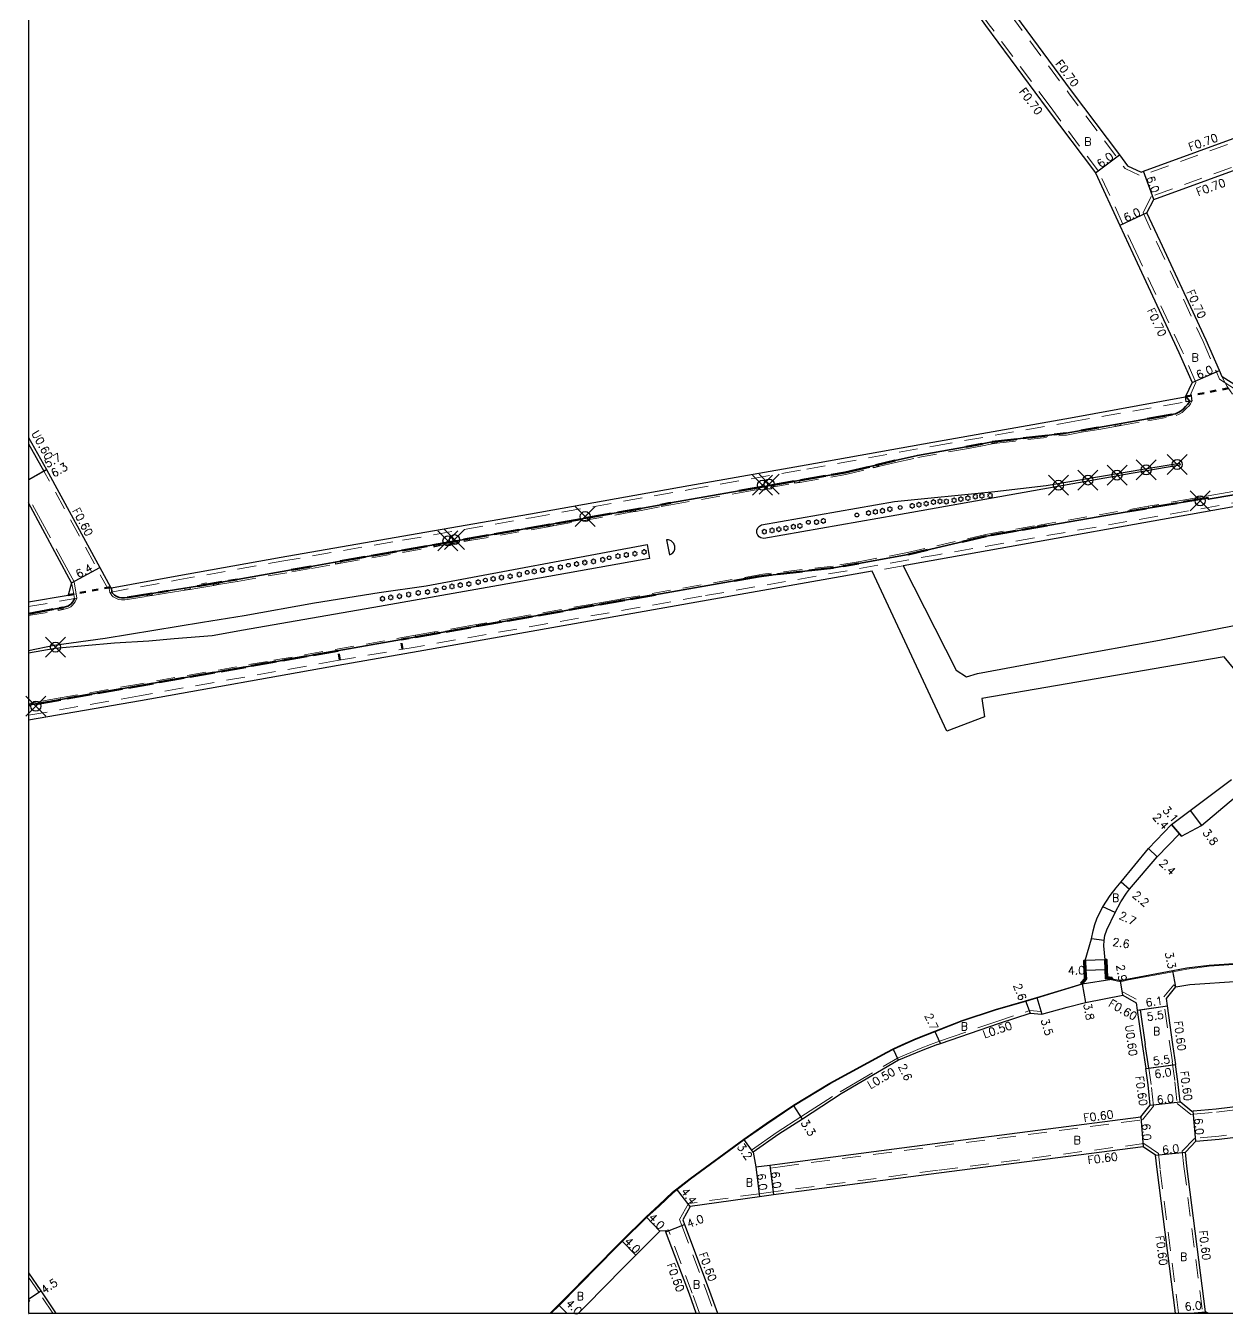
# Model space of a CAD drawing. Header units: metres. Extents: x -3201 to -2398, y -109200 to -108600.
# Drawn here: x -3200.6 to -2960.4, y -109200.2 to -108942.7 of the extents above; entities that cross this region are included whole.
import ezdxf

# ---------------------------------------------------------------- set-up
doc = ezdxf.new("R2010")
doc.units = ezdxf.units.M
doc.header["$LTSCALE"] = 2.5
doc.header["$PDMODE"] = 35
doc.header["$PDSIZE"] = 2
for name, pattern in [('2213000', [1.5, 1, -0.5]), ('2227000', [2.5, 2, -0.5]), ('2232000', [2.5, 1.5, -1]), ('2233000', [4, 3, -1]), ('6301000', [1, 0.5, -0.5])]:
    doc.linetypes.add(name, pattern=pattern)
doc.layers.get('0').update_dxf_attribs({"color": 150, "lineweight": 50})
for name, color, linetype, lineweight in [('2101000', 177, 'Continuous', 30), ('2102000', 191, 'Continuous', 30), ('2203000', 5, 'Continuous', 50), ('2213000', 6, '2213000', 9), ('2227000', 3, '2227000', 50), ('2232000', 4, '2232000', 9), ('2233000', 62, '2233000', 9), ('2236000', 3, 'Continuous', 15), ('2239000', 3, 'Continuous', 15), ('6132000', 1, '6132000', 9), ('6165400', 206, 'Continuous', 15), ('9107000', 111, 'Continuous', 35), ('9201100', 215, 'Continuous', 30), ('9202200', 155, '6301000', 60), ('9203500', 155, 'Continuous', 30)]:
    doc.layers.add(name, color=color, linetype=linetype, lineweight=lineweight)
for name, color, linetype in [('2226000', 44, '6132000'), ('2227100', 7, 'Continuous'), ('2231000', 162, 'Continuous'), ('2235000', 7, 'Continuous'), ('2238000', 11, 'Continuous'), ('9201500', 222, 'Continuous'), ('9202100', 82, 'Continuous'), ('9301100', 77, 'Continuous'), ('999', 7, 'Continuous')]:
    doc.layers.add(name, color=color, linetype=linetype)
doc.styles.add('Dm_Anotation', font='txt.shx', dxfattribs={"bigfont": 'pscdm.shx'})
doc.linetypes.add('6132000', pattern='A,1e-07,[100,DM.shx,S=0.25,R=0,X=0,Y=0],0.05,[100,DM.shx,S=0.2,R=0,X=0,Y=0],0.05,[100,DM.shx,S=0.15,R=0,X=0,Y=0],0.05,[100,DM.shx,S=0.1,R=0,X=0,Y=0],0.05,[100,DM.shx,S=0.05,R=0,X=0,Y=0],4.8', length=5)

# ---------------------------------------------------------------- blocks, each defined once
blk = doc.blocks.new('223900')
at = {"linetype": 'Continuous'}
for centre, start, end in [((-0.57735, 0.333333), 30, 270), ((-0.57735, -0.333333), 90, 330), ((0, 0.666667), 330, 210), ((0.57735, 0.333333), 270, 150), ((0.57735, -0.333333), 210, 90), ((0, -0.666667), 150, 30)]:
    blk.add_arc(centre, 0.333333, start, end, dxfattribs=at)
blk = doc.blocks.new('223800')
at = {"color": 0, "linetype": 'Continuous'}
blk.add_circle((0, 0), 0.75, dxfattribs=at)

msp = doc.modelspace()

# ---------------------------------------------------------------- linework, layer by layer
at = {"layer": '2101000'}
for points in [[(-3078.83, -108846.29), (-3070.96, -108857.06), (-3064.9, -108865.35), (-3059.95, -108872.12), (-3048.01, -108888.62), (-3046.35, -108890.91), (-3043.01, -108895.53), (-3037.08, -108903.77), (-3026.74, -108918.14), (-3016.17, -108932.25), (-3008.76, -108942.62), (-2996.4, -108959.25), (-2986.79, -108972.07), (-2981.91, -108982.59), (-2979.32, -108988.19), (-2970.08, -109007.98), (-2967.46, -109013.98), (-2968.75, -109016.8)], [(-3183.63, -109054.86), (-3183.42, -109055.04), (-3170.67, -109052.7), (-3149.53, -109048.89), (-3125.38, -109044.69), (-3099.69, -109040.19), (-3068.04, -109034.56), (-3044.61, -109030.46), (-3019.26, -109025.87), (-2991.76, -109021.03), (-2968.85, -109016.81), (-2968.75, -109016.8)], [(-2955.84, -109038.19), (-2955.84, -109038.19), (-3017.77, -109049.3), (-3025.21, -109050.61)], [(-3031.38, -109051.7), (-3065.3, -109057.67), (-3122.15, -109067.76), (-3138.15, -109070.52), (-3177.65, -109077.56), (-3200, -109081.48)], [(-3200, -109057.8), (-3192.11, -109056.49)], [(-3082.75, -109186.84), (-3081.42, -109185.49), (-3076.59, -109180.73), (-3074.03, -109178.41), (-3071.3, -109175.78), (-3067.79, -109173.04), (-3057.06, -109165.19), (-3052.55, -109162.05), (-3047.12, -109158.38), (-3039.85, -109154.01), (-3028.48, -109147.82), (-3027.17, -109147.12), (-3025.32, -109146.29)], [(-3018.35, -109146.29), (-3021.6, -109147.55), (-3026.1, -109149.44), (-3037.56, -109156.16), (-3045.35, -109161.17), (-3050.07, -109164.21), (-3055.2, -109167.79), (-3054.64, -109170.74), (-3051.86, -109170.37), (-3049.85, -109170.11), (-3018.89, -109166.04), (-2977.7, -109160.74), (-2975.82, -109158.4), (-2976.25, -109154.36), (-2976.72, -109151.07), (-2976.13, -109150.99), (-2976.8, -109146.29)], [(-2925.91, -109146.29), (-2925.17, -109153.88), (-2925.11, -109154.52), (-2925.78, -109154.61), (-2936.47, -109156.02), (-2962.64, -109159.23), (-2967.24, -109159.63), (-2967.52, -109159.65), (-2969.85, -109157.76), (-2970.29, -109153.64), (-2970.78, -109150.25), (-2970.68, -109150.24), (-2971.3, -109146.29)], [(-2964.21, -109200), (-2964.75, -109199.67), (-2968.49, -109170.57), (-2968.79, -109167.79), (-2966.72, -109165.61), (-2962.02, -109165.2), (-2935.72, -109161.97), (-2925, -109160.56), (-2924.43, -109160.48), (-2922.7, -109177.74), (-2920.85, -109196.16)], [(-2970.76, -109200), (-2970.76, -109200), (-2974.45, -109171.27), (-2974.75, -109168.42), (-2977.22, -109166.72), (-3018.1, -109171.99), (-3051.1, -109176.32), (-3053.93, -109176.7), (-3067.75, -109178.62), (-3069.26, -109181.33), (-3068.9, -109182.27), (-3064.14, -109194.81), (-3062.3, -109200)], [(-3066.54, -109200), (-3067.91, -109196.16), (-3072.48, -109184.11), (-3072.63, -109183.71), (-3072.71, -109183.51), (-3073.8, -109183.6), (-3078.63, -109188.36), (-3082.75, -109192.54)], [(-3095.73, -109200), (-3094.08, -109198.33), (-3086.11, -109190.24), (-3082.75, -109186.84)], [(-3200, -109191.88), (-3197.56, -109195.5), (-3194.6, -109199.92), (-3194.54, -109200)], [(-3082.75, -109192.54), (-3083.29, -109193.09), (-3090.11, -109200)]]:
    msp.add_lwpolyline(points, dxfattribs=at)
at = {"layer": '2101000', "flags": 128}
msp.add_lwpolyline([(-2927.45, -108884.11), (-2930.13, -108882.76), (-2933.88, -108885.52), (-2954.21, -108900.45), (-2967.34, -108909.96), (-2981.34, -108920.11), (-3003, -108936.35), (-3003.9, -108939.1), (-2991.6, -108955.65), (-2981.99, -108968.48), (-2980.39, -108970.67), (-2977.66, -108971.92), (-2977.18, -108971.75), (-2955.56, -108963.89), (-2927.8, -108953.64), (-2906.89, -108945.79), (-2905.57, -108945.29), (-2904.47, -108942.5), (-2917.71, -108909.02), (-2919.16, -108905.34)], close=True, dxfattribs=at)
for points in [[(-2958.38, -109014.76), (-2961.42, -109012.82), (-2961.96, -109011.58), (-2964.61, -109005.52), (-2973.86, -108985.7), (-2976.47, -108980.07), (-2975.13, -108977.39), (-2953.49, -108969.52), (-2925.71, -108959.26), (-2904.79, -108951.41), (-2901.1, -108950.06), (-2898.42, -108951.4), (-2890.62, -108972.26), (-2885.33, -108985.24), (-2884.39, -108987.56), (-2884.19, -108988.69), (-2883.42, -108993), (-2882.05, -109001.25)], [(-3200, -109026.21), (-3196.93, -109031.67), (-3196.4, -109031.37)], [(-3196.4, -109031.37), (-3185.77, -109050.94), (-3183.63, -109054.86)], [(-3191.39, -109053.99), (-3200, -109037.99)], [(-3191.39, -109053.99), (-3192.11, -109056.49)], [(-3025.32, -109146.29), (-3022.62, -109145.06), (-3018.85, -109143.61), (-3013.43, -109141.49), (-3006.77, -109139.26), (-3000.75, -109137.56), (-2998.51, -109136.88), (-2989.44, -109134.12), (-2988.65, -109133.22), (-2988.73, -109131.43), (-2988.81, -109129.52), (-2987.57, -109125.13), (-2987.25, -109123.53), (-2986.87, -109122.28), (-2986.49, -109121.19), (-2986.07, -109120.27), (-2985.27, -109118.73), (-2983.8, -109116.5), (-2982.64, -109114.97), (-2981.66, -109113.79), (-2976.15, -109107.08), (-2971.54, -109102.34), (-2959.56, -109093.33)], [(-2958.11, -109130.1), (-2964.07, -109130.5), (-2968.5, -109131.05), (-2971.32, -109131.57), (-2980.19, -109133.22), (-2981.78, -109133.56), (-2983.47, -109133.23), (-2984.66, -109133.05), (-2984.73, -109131.26), (-2984.81, -109129.36), (-2985.07, -109126.55), (-2985.04, -109125.49), (-2984.87, -109124.5), (-2984.49, -109123.33), (-2982.83, -109119.88), (-2981.67, -109117.75), (-2980.59, -109116.06), (-2979.98, -109115.21), (-2974.44, -109108.77), (-2969.95, -109104.18), (-2969.55, -109104.64), (-2965.55, -109102.54), (-2955.36, -109093.89)], [(-2971.3, -109146.29), (-2972.35, -109138.58), (-2972.57, -109137.07), (-2970.67, -109134.76), (-2967.93, -109134.28), (-2958.01, -109133.6), (-2948.44, -109133.6), (-2939.92, -109134.61), (-2935.16, -109135.7), (-2930.76, -109137.09), (-2926.67, -109138.47)], [(-3018.35, -109146.29), (-3017.76, -109146.06), (-3005.92, -109142), (-2999.85, -109140), (-2997.51, -109140.19), (-2992.41, -109138.83), (-2988.74, -109137.86), (-2981.31, -109136.43), (-2978.61, -109137.94), (-2978.4, -109139.41)], [(-2978.4, -109139.41), (-2977.8, -109139.33), (-2976.8, -109146.29)]]:
    msp.add_lwpolyline(points, dxfattribs=at)
at = {"layer": '2102000', "flags": 128}
msp.add_lwpolyline([(-2948.76, -109081.31), (-2958.26, -109072.21), (-2961.02, -109068.77), (-2973.11, -109070.84), (-2992.44, -109074.18), (-3009.49, -109077.15), (-3008.94, -109080.78), (-3016.47, -109083.64), (-3031.38, -109051.7)], dxfattribs=at)
at = {"layer": '2102000'}
msp.add_lwpolyline([(-3025.21, -109050.61), (-3014.63, -109071.48), (-3012.57, -109072.78), (-3010.31, -109072.11), (-2992.43, -109068.78), (-2973.96, -109065.44), (-2959.07, -109062.57), (-2957.21, -109068.78), (-2951.98, -109074.52), (-2948.53, -109076.77), (-2945.26, -109076.3)], dxfattribs=at)
at = {"layer": '2203000', "flags": 128}
for points in [[(-2988.81, -109129.52), (-2989.05, -109129.53), (-2988.98, -109131.44), (-2988.91, -109133.13), (-2989.63, -109133.96), (-2989.44, -109134.12), (-2988.65, -109133.22), (-2988.73, -109131.43)], [(-2983.47, -109133.23), (-2983.43, -109132.98), (-2984.42, -109132.84), (-2984.48, -109131.25), (-2984.56, -109129.34), (-2984.81, -109129.36), (-2984.73, -109131.26), (-2984.66, -109133.05)]]:
    msp.add_lwpolyline(points, close=True, dxfattribs=at)
at = {"layer": '2213000'}
for points in [[(-2961.42, -109012.82), (-2960.9, -109013.98), (-2960.85, -109014.07), (-2960.45, -109014.77), (-2959.82, -109015.65), (-2959.39, -109016.32)], [(-3183.37, -109055.84), (-3183.27, -109056.01), (-3183.09, -109056.24), (-3182.85, -109056.48), (-3182.38, -109056.75), (-3181.9, -109056.94), (-3181.42, -109057.02), (-3180.81, -109057.01), (-3180.27, -109056.93), (-3172.13, -109055.63), (-3166.23, -109054.69), (-3158.32, -109053.33), (-3147.48, -109051.43), (-3143.54, -109050.75), (-3137.64, -109049.7), (-3077.66, -109039.16), (-3073.62, -109038.39), (-3071.73, -109038.05), (-3057.97, -109035.63), (-3036.77, -109031.96), (-3026.82, -109029.58), (-3022.34, -109028.56), (-3012.62, -109026.82), (-3009.41, -109026.23), (-3007.44, -109025.85), (-2992.63, -109024.11), (-2989.62, -109023.55), (-2986.16, -109022.95), (-2976.39, -109021.23), (-2970.75, -109020.22), (-2970.21, -109019.95), (-2969.63, -109019.62), (-2969.17, -109019.21), (-2968.74, -109018.76), (-2968.36, -109018.38), (-2968.1, -109018.05), (-2967.93, -109017.75)], [(-2956.57, -109037.6), (-2956.99, -109037.1), (-2957.51, -109036.75), (-2958.04, -109036.52), (-2958.62, -109036.45), (-2959.12, -109036.43), (-2964.21, -109037.3), (-2964.27, -109036.99), (-3008.64, -109044.68), (-3024.23, -109048.33), (-3034.12, -109050.14), (-3039.11, -109051), (-3054.06, -109052.73), (-3125.48, -109065.35), (-3200, -109078.49)], [(-3190.81, -109057.15), (-3190.96, -109056.33), (-3191.08, -109055.54), (-3191.39, -109053.99)], [(-3200, -109060.18), (-3193.12, -109058.96), (-3192.12, -109058.67), (-3191.82, -109058.47), (-3191.51, -109058.21), (-3191.25, -109057.88), (-3191.05, -109057.58), (-3190.81, -109057.15)]]:
    msp.add_lwpolyline(points, dxfattribs=at)
at = {"layer": '2226000'}
for points in [[(-3053.02, -109045.17), (-3053.66, -109045.05), (-3054, -109044.81), (-3054.27, -109044.48), (-3054.43, -109044.07), (-3054.44, -109043.51), (-3054.23, -109043.01), (-3053.92, -109042.67), (-3053.5, -109042.45), (-3026.95, -109037.76), (-3006.89, -109035.77), (-2996.64, -109034.55), (-2976.09, -109031.07), (-2969.99, -109030.08), (-2969.91, -109030.14), (-2969.85, -109030.36), (-2969.89, -109030.46), (-2969.92, -109030.5), (-2979.65, -109032.18), (-2994.29, -109034.77), (-3008.89, -109037.38), (-3026.48, -109040.47)], [(-3072.5, -109045.41), (-3071.9, -109048.44), (-3071.61, -109048.31), (-3071.22, -109048.01), (-3070.99, -109047.68), (-3070.85, -109047.31), (-3070.81, -109047.08), (-3070.83, -109046.69), (-3070.94, -109046.34), (-3071.06, -109046.12), (-3071.14, -109046), (-3071.58, -109045.62), (-3071.87, -109045.49), (-3072.13, -109045.42)]]:
    msp.add_lwpolyline(points, close=True, dxfattribs=at)
for points in [[(-3200, -109067.54), (-3194.91, -109066.49), (-3184.69, -109065.06), (-3165.27, -109061.89), (-3156.91, -109060.56), (-3142.82, -109057.98), (-3129.93, -109055.92), (-3120.55, -109054.61), (-3076.36, -109046.34), (-3075.89, -109049.17)], [(-3075.89, -109049.17), (-3106.07, -109054.52), (-3129.84, -109058.72), (-3157.02, -109063.45), (-3163.33, -109064.63), (-3170.92, -109065.22), (-3175.99, -109065.64), (-3182.83, -109066.09), (-3194.7, -109067.11), (-3200, -109068.04)]]:
    msp.add_lwpolyline(points, dxfattribs=at)
at = {"layer": '2227000'}
for points in [[(-2976.39, -109021.23), (-2970.75, -109020.22)], [(-2989.62, -109023.55), (-2986.16, -109022.95)], [(-3009.41, -109026.23), (-3012.62, -109026.82)], [(-3007.44, -109025.85), (-2992.63, -109024.11)], [(-3057.97, -109035.63), (-3036.77, -109031.96), (-3026.82, -109029.58)], [(-3137.64, -109049.7), (-3077.66, -109039.16)], [(-3073.62, -109038.39), (-3071.73, -109038.05)], [(-2964.27, -109036.99), (-2980.3, -109039.77)], [(-2996.5, -109042.58), (-3008.64, -109044.68), (-3013.44, -109045.8)], [(-3020.33, -109047.42), (-3024.23, -109048.33)], [(-3147.48, -109051.43), (-3143.54, -109050.75)], [(-3039.11, -109051), (-3054.06, -109052.73), (-3059.93, -109053.77)], [(-3034.12, -109050.14), (-3037.22, -109050.67)], [(-3166.23, -109054.69), (-3158.32, -109053.33)], [(-3180.27, -109056.93), (-3172.13, -109055.63)], [(-3074.75, -109056.39), (-3125.48, -109065.35)], [(-3200, -109060.18), (-3193.13, -109058.96)], [(-3138.2, -109067.59), (-3200, -109078.49)], [(-3200, -109199.95), (-3199.97, -109200)]]:
    msp.add_lwpolyline(points, dxfattribs=at)
at = {"layer": '2227100'}
for p in [(-2970.42, -109030.35, 8.09), (-2982.46, -109032.48, 8.13), (-2976.64, -109031.44, 8.17), (-3053.31, -109034.5, 8.09), (-3052, -109034.28, 8.11), (-2994.14, -109034.5, 8.51), (-2988.26, -109033.47, 8.05), (-2965.85, -109037.63, 8.11), (-3088.74, -109040.77, 7.97), (-3116.18, -109045.61, 7.94), (-3114.86, -109045.38, 7.94), (-3194.61, -109066.85, 8.22), (-3198.56, -109078.67, 8.02)]:
    msp.add_point(p, dxfattribs=at)
at = {"layer": '2231000', "flags": 128}
for points in [[(-3200, -109024.99), (-3196.4, -109031.37)], [(-2978.4, -109139.41), (-2977.41, -109146.29)]]:
    msp.add_lwpolyline(points, dxfattribs=at)
at = {"layer": '2231000'}
msp.add_lwpolyline([(-2977.41, -109146.29), (-2976.72, -109151.07)], dxfattribs=at)
at = {"layer": '2232000'}
for points in [[(-2967.93, -109016.7), (-2966.69, -109013.99), (-2969.44, -109007.69), (-2978.69, -108987.89), (-2981.28, -108982.3), (-2986.18, -108971.71), (-2995.84, -108958.84), (-3008.19, -108942.21), (-3015.61, -108931.84), (-3026.17, -108917.72), (-3036.51, -108903.36), (-3042.45, -108895.12), (-3045.79, -108890.5), (-3047.45, -108888.21), (-3059.38, -108871.71), (-3064.33, -108864.94), (-3070.39, -108856.64), (-3077.96, -108846.29)], [(-2893.28, -108947.34), (-2893.46, -108946.77), (-2893.49, -108946.67), (-2901.34, -108949.4), (-2905.03, -108950.75), (-2925.95, -108958.61), (-2953.73, -108968.86), (-2975.63, -108976.83), (-2977.25, -108980.06), (-2974.49, -108986), (-2965.24, -109005.8), (-2962.6, -109011.86), (-2961.97, -109013.3), (-2958.97, -109015.22)], [(-3183.42, -109055.04), (-3183.9, -109055.11), (-3183.76, -109055.91), (-3170.52, -109053.5), (-3149.38, -109049.69), (-3125.24, -109045.5), (-3099.55, -109040.99), (-3067.9, -109035.37), (-3044.46, -109031.27), (-3019.12, -109026.67), (-2991.62, -109021.84), (-2968.61, -109017.84)], [(-2981.7, -109022.56), (-2976.32, -109021.62), (-2970.63, -109020.59), (-2970.03, -109020.3), (-2969.43, -109019.95), (-2968.95, -109019.53), (-2968.48, -109019.06), (-2968.06, -109018.63), (-2967.79, -109018.25), (-2967.48, -109017.7)], [(-3006.47, -109026.13), (-2992.57, -109024.49), (-2989.55, -109023.93), (-2986.09, -109023.34), (-2982.74, -109022.75)], [(-3030.1, -109030.77), (-3026.73, -109029.96), (-3022.26, -109028.95), (-3012.55, -109027.21), (-3009.34, -109026.61), (-3007.38, -109026.23)], [(-3045.84, -109033.93), (-3036.69, -109032.34), (-3031.11, -109031.01)], [(-3078.67, -109039.74), (-3077.59, -109039.55), (-3073.55, -109038.77), (-3071.66, -109038.43), (-3057.91, -109036.02), (-3046.85, -109034.1)], [(-2955.84, -109038.19), (-2955.86, -109037.47), (-3017.94, -109048.33), (-3065.47, -109056.7), (-3122.32, -109066.78), (-3138.32, -109069.55), (-3177.83, -109076.58), (-3200, -109080.48)], [(-2976.2, -109038.7), (-2998.97, -109042.64), (-3008.71, -109044.33), (-3024.31, -109047.98), (-3034.18, -109049.79), (-3039.16, -109050.65), (-3053.23, -109052.28), (-3080.8, -109057.09), (-3081.72, -109057.26)], [(-2976.2, -109038.7), (-2976.14, -109039.05)], [(-3095.16, -109042.63), (-3079.67, -109039.91)], [(-3111.86, -109045.57), (-3096.12, -109042.8)], [(-3137.57, -109050.08), (-3118.82, -109046.79)], [(-3117.86, -109046.62), (-3112.89, -109045.75)], [(-3162.01, -109054.36), (-3158.26, -109053.72), (-3147.41, -109051.82), (-3143.48, -109051.13), (-3138.57, -109050.26)], [(-3025.21, -109050.61), (-3031.38, -109051.7)], [(-3167.7, -109055.32), (-3166.17, -109055.07), (-3162.96, -109054.52)], [(-3200, -109058.77), (-3190.35, -109057.07), (-3190.46, -109056.18), (-3192.11, -109056.49)], [(-3193.06, -109059.35), (-3191.95, -109059.03), (-3191.58, -109058.79), (-3191.23, -109058.48), (-3190.93, -109058.11), (-3190.71, -109057.78), (-3190.35, -109057.07)], [(-3183.76, -109055.91), (-3183.59, -109056.21), (-3183.37, -109056.51), (-3183.09, -109056.8), (-3182.54, -109057.1), (-3182, -109057.32), (-3181.45, -109057.41), (-3180.78, -109057.41), (-3180.21, -109057.32), (-3176.31, -109056.69)], [(-3175.29, -109056.53), (-3172.07, -109056.01), (-3168.69, -109055.47)], [(-3200, -109060.57), (-3194.02, -109059.52)], [(-3087.34, -109058.25), (-3102.25, -109060.88), (-3112, -109062.61), (-3118.89, -109063.82), (-3118.83, -109064.17)], [(-3087.34, -109058.25), (-3087.27, -109058.6)], [(-3081.72, -109057.26), (-3081.66, -109057.61)], [(-3122.64, -109064.85), (-3122.7, -109064.5), (-3152.27, -109069.71), (-3177.93, -109074.23), (-3193.7, -109077.01), (-3193.64, -109077.37)], [(-2971.9, -109146.29), (-2971.36, -109149.73), (-2971.46, -109149.74), (-2970.89, -109153.71), (-2970.42, -109158.08), (-2967.71, -109160.27), (-2967.19, -109160.23), (-2962.58, -109159.82), (-2936.4, -109156.61), (-2925.7, -109155.2), (-2925.69, -109155.2), (-2925.66, -109155.2), (-2925.65, -109155.2), (-2921.88, -109154.7), (-2914.02, -109153.66), (-2907.4, -109152.6), (-2902.36, -109149.42), (-2902.67, -109146.09), (-2903.27, -109146.12)], [(-3051.86, -109170.37), (-3051.79, -109170.96), (-3049.77, -109170.7), (-3018.81, -109166.64), (-2977.38, -109161.3), (-2975.2, -109158.58), (-2975.65, -109154.29), (-2976.13, -109150.99)], [(-2893.26, -109150.72), (-2893.07, -109150.26), (-2893.01, -109150.11), (-2896.51, -109150.22), (-2899.51, -109153.23), (-2901.47, -109154.81), (-2903.26, -109155.96), (-2904.89, -109156.7), (-2906.52, -109157.22), (-2913.33, -109158.41), (-2921.25, -109159.46), (-2922.53, -109159.63), (-2923.9, -109159.81), (-2925.07, -109159.96), (-2935.79, -109161.38), (-2962.08, -109164.6), (-2967, -109165.03), (-2969.41, -109167.57), (-2969.08, -109170.65), (-2965.31, -109200)], [(-2970.15, -109200), (-2970.17, -109199.92), (-2973.85, -109171.2), (-2974.18, -109168.08), (-2977.07, -109166.09), (-3018.18, -109171.4), (-3051.17, -109175.72), (-3054, -109176.1), (-3068.13, -109178.07), (-3069.92, -109181.28), (-3069.46, -109182.48), (-3064.71, -109195.02), (-3062.94, -109200)], [(-3065.91, -109200), (-3067.34, -109195.96), (-3071.92, -109183.89), (-3072.15, -109183.3), (-3072.71, -109183.51)], [(-3195.15, -109200), (-3197.98, -109195.78), (-3200, -109192.77)]]:
    msp.add_lwpolyline(points, dxfattribs=at)
at = {"layer": '2232000', "flags": 128}
for points in [[(-2903.77, -108942.64), (-2905.04, -108945.84), (-2906.65, -108946.45), (-2927.56, -108954.3), (-2955.32, -108964.54), (-2976.94, -108972.41), (-2977.69, -108972.67), (-2980.84, -108971.23), (-2982.55, -108968.89), (-2992.16, -108956.07), (-3004.47, -108939.52), (-3003.9, -108939.1)], [(-3183.63, -109054.86), (-3184.16, -109055.15), (-3186.29, -109051.22), (-3196.93, -109031.67)], [(-2970.67, -109134.76), (-2971.11, -109134.35), (-2973.21, -109136.9), (-2972.95, -109138.67), (-2971.9, -109146.29)], [(-2981.31, -109136.43), (-2981.41, -109135.83), (-2981.21, -109135.8), (-2978.05, -109137.56), (-2977.8, -109139.33)]]:
    msp.add_lwpolyline(points, dxfattribs=at)
at = {"layer": '2233000'}
for points in [[(-2955.86, -109037.47), (-2956.12, -109037.06), (-2956.55, -109036.56), (-2957.17, -109036.13), (-2957.86, -109035.84), (-2958.57, -109035.75), (-2959.33, -109035.74), (-2964.27, -109036.63), (-2976.2, -109038.7)], [(-3190.5, -109056.18), (-3190.59, -109055.46), (-3190.91, -109053.82), (-3200, -109036.93)], [(-3081.72, -109057.26), (-3087.34, -109058.25)], [(-3118.89, -109063.82), (-3122.7, -109064.5)], [(-3193.7, -109077.01), (-3200, -109078.12)], [(-3055.2, -109167.79), (-3055.49, -109167.39), (-3050.35, -109163.79), (-3045.62, -109160.75), (-3037.82, -109155.73), (-3026.33, -109148.99), (-3021.78, -109147.09), (-3019.72, -109146.29)]]:
    msp.add_lwpolyline(points, dxfattribs=at)
at = {"layer": '2233000', "flags": 128}
msp.add_lwpolyline([(-3019.72, -109146.29), (-3017.93, -109145.59), (-3006.08, -109141.53), (-2999.91, -109139.5), (-2997.67, -109139.67), (-2997.51, -109140.19)], dxfattribs=at)
at = {"layer": '2235000'}
for points in [[(-2968.61, -109017.84), (-2968.75, -109016.8), (-2967.62, -109016.66), (-2967.48, -109017.7)], [(-2982.81, -109022.36), (-2981.77, -109022.18), (-2981.7, -109022.56), (-2982.74, -109022.75)], [(-3007.38, -109026.23), (-3007.44, -109025.85), (-3006.53, -109025.74), (-3006.47, -109026.13)], [(-3031.2, -109030.63), (-3030.19, -109030.39), (-3030.1, -109030.77), (-3031.11, -109031.01)], [(-3046.92, -109033.72), (-3045.91, -109033.54), (-3045.84, -109033.93), (-3046.85, -109034.1)], [(-3079.74, -109039.53), (-3078.74, -109039.35), (-3078.67, -109039.74), (-3079.67, -109039.91)], [(-3096.19, -109042.42), (-3095.22, -109042.25), (-3095.16, -109042.63), (-3096.12, -109042.8)], [(-3118.89, -109046.4), (-3117.93, -109046.23), (-3117.86, -109046.62), (-3118.82, -109046.79)], [(-3112.96, -109045.36), (-3111.93, -109045.18), (-3111.86, -109045.57), (-3112.89, -109045.75)], [(-3138.64, -109049.87), (-3137.64, -109049.7), (-3137.57, -109050.08), (-3138.57, -109050.26)], [(-3163.02, -109054.14), (-3162.07, -109053.97), (-3162.01, -109054.36), (-3162.96, -109054.52)], [(-3176.37, -109056.31), (-3175.35, -109056.14), (-3175.29, -109056.53), (-3176.31, -109056.69)], [(-3168.75, -109055.09), (-3167.76, -109054.93), (-3167.7, -109055.32), (-3168.69, -109055.47)], [(-3194.02, -109059.52), (-3194.09, -109059.13), (-3193.13, -109058.96), (-3193.06, -109059.35)]]:
    msp.add_lwpolyline(points, close=True, dxfattribs=at)
at = {"layer": '2236000'}
msp.add_lwpolyline([(-3200, -109197.26), (-3199.78, -109197.58), (-3200, -109197.73)], dxfattribs=at)
at = {"layer": '6132000', "flags": 128}
for points in [[(-2924.67, -109134.98), (-2925.74, -109134.63), (-2929.95, -109133.46), (-2934.41, -109132.44), (-2939.37, -109131.3), (-2948.41, -109130.35), (-2953.3, -109130.17), (-2958.11, -109130.25), (-2964.06, -109130.65), (-2968.48, -109131.2), (-2971.29, -109131.72), (-2980.16, -109133.37), (-2981.77, -109133.72), (-2983.5, -109133.38), (-2984.8, -109133.18), (-2984.88, -109131.27), (-2984.96, -109129.37)], [(-2989.36, -109134.25), (-2998.47, -109137.03), (-3000.7, -109137.71), (-3006.73, -109139.4), (-3013.38, -109141.63), (-3018.79, -109143.75), (-3022.56, -109145.2), (-3024.96, -109146.29)]]:
    msp.add_lwpolyline(points, dxfattribs=at)
at = {"layer": '6132000'}
msp.add_lwpolyline([(-3024.96, -109146.29), (-3027.1, -109147.26), (-3028.41, -109147.95), (-3039.78, -109154.14), (-3047.04, -109158.51), (-3052.46, -109162.17), (-3056.97, -109165.31), (-3067.7, -109173.16), (-3071.2, -109175.9), (-3073.92, -109178.52), (-3076.49, -109180.84), (-3081.31, -109185.6), (-3082.75, -109187.05), (-3086, -109190.35), (-3093.97, -109198.44), (-3095.52, -109200)], dxfattribs=at)
at = {"layer": '6165400'}
msp.add_lwpolyline([(-3164.41, -109054.04), (-3165.42, -109054.2)], dxfattribs=at)
at = {"layer": '9107000'}
for points in [[(-3183.42, -109055.04), (-3183.37, -109055.84), (-3183.27, -109056.01), (-3183.09, -109056.24), (-3182.85, -109056.48), (-3182.38, -109056.75), (-3181.9, -109056.94), (-3181.42, -109057.02), (-3180.81, -109057.01), (-3180.27, -109056.93), (-3172.13, -109055.63), (-3166.23, -109054.69), (-3158.32, -109053.33), (-3147.48, -109051.43), (-3143.54, -109050.75), (-3137.64, -109049.7), (-3077.66, -109039.16), (-3073.62, -109038.39), (-3071.73, -109038.05), (-3057.97, -109035.63), (-3036.77, -109031.96), (-3026.82, -109029.58), (-3022.34, -109028.56), (-3012.62, -109026.82), (-3009.41, -109026.23), (-3007.44, -109025.85), (-2992.63, -109024.11), (-2989.62, -109023.55), (-2986.16, -109022.95), (-2976.39, -109021.23), (-2970.75, -109020.22), (-2970.21, -109019.95), (-2969.63, -109019.62), (-2969.17, -109019.21), (-2968.74, -109018.76), (-2968.36, -109018.38), (-2968.1, -109018.05), (-2967.93, -109017.75), (-2968.66, -109016.79)], [(-2956.45, -109038.3), (-2956.57, -109037.6), (-2956.99, -109037.1), (-2957.51, -109036.75), (-2958.04, -109036.52), (-2958.62, -109036.45), (-2959.12, -109036.43), (-2964.21, -109037.3), (-2964.27, -109036.99), (-3008.64, -109044.68), (-3024.23, -109048.33), (-3034.12, -109050.14), (-3039.11, -109051), (-3054.06, -109052.73), (-3125.48, -109065.35), (-3200, -109078.49)], [(-3200, -109060.18), (-3193.12, -109058.96), (-3192.12, -109058.67), (-3191.82, -109058.47), (-3191.51, -109058.21), (-3191.25, -109057.88), (-3191.05, -109057.58), (-3190.81, -109057.15)]]:
    msp.add_lwpolyline(points, dxfattribs=at)
at = {"layer": '9201100', "flags": 128}
for points in [[(-2986.79, -108972.07), (-2981.99, -108968.48)], [(-2975.13, -108977.39), (-2977.18, -108971.75)], [(-2976.47, -108980.07), (-2981.91, -108982.59)], [(-2967.46, -109013.98), (-2961.96, -109011.58)], [(-3196.4, -109031.37), (-3200, -109033.4)], [(-3200, -109033.4), (-3196.93, -109031.67)], [(-3191.39, -109053.99), (-3185.77, -109050.94)], [(-2971.54, -109102.34), (-2969.95, -109104.18)], [(-2969.55, -109104.64), (-2971.54, -109102.34)], [(-2976.15, -109107.08), (-2974.44, -109108.77)], [(-2981.66, -109113.79), (-2979.98, -109115.21)], [(-2982.83, -109119.88), (-2985.27, -109118.73)], [(-2985.04, -109125.49), (-2987.57, -109125.13)], [(-2988.73, -109131.43), (-2984.73, -109131.26)], [(-2970.67, -109134.76), (-2971.32, -109131.57)], [(-2989.44, -109134.12), (-2988.74, -109137.86)], [(-2981.31, -109136.43), (-2981.78, -109133.56)], [(-2998.51, -109136.88), (-2997.51, -109140.19)], [(-3000.75, -109137.56), (-2999.85, -109140)], [(-2978.4, -109139.41), (-2972.35, -109138.58)], [(-2977.8, -109139.33), (-2972.35, -109138.58)], [(-3017.76, -109146.06), (-3018.85, -109143.61)]]:
    msp.add_lwpolyline(points, dxfattribs=at)
at = {"layer": '9201100'}
for points in [[(-2967.82, -109099.54), (-2965.55, -109102.54)], [(-3026.1, -109149.44), (-3027.17, -109147.12)], [(-2976.72, -109151.07), (-2970.78, -109150.25)], [(-2976.13, -109150.99), (-2970.68, -109150.24)], [(-3045.35, -109161.17), (-3047.12, -109158.38)], [(-2975.82, -109158.4), (-2969.85, -109157.76)], [(-2966.72, -109165.61), (-2967.24, -109159.63)], [(-2977.7, -109160.74), (-2977.22, -109166.72)], [(-3055.2, -109167.79), (-3057.06, -109165.19)], [(-2974.75, -109168.42), (-2968.79, -109167.79)], [(-3051.86, -109170.37), (-3051.1, -109176.32)], [(-3054.64, -109170.74), (-3053.93, -109176.7)], [(-3067.75, -109178.62), (-3070.47, -109175.14)], [(-3073.8, -109183.6), (-3076.59, -109180.73)], [(-3072.63, -109183.71), (-3068.9, -109182.27)], [(-3081.42, -109185.49), (-3078.63, -109188.36)], [(-3200, -109197.14), (-3197.56, -109195.5)], [(-3094.08, -109198.33), (-3092.39, -109200)], [(-2967.74, -109200), (-2964.75, -109199.67)]]:
    msp.add_lwpolyline(points, dxfattribs=at)
at = {"layer": '9202200'}
for points in [[(-2968.75, -109016.8), (-2958.38, -109014.76)], [(-3183.63, -109054.86), (-3192.11, -109056.49)], [(-3125.27, -109067.29), (-3125.58, -109065.37)], [(-3137.77, -109069.45), (-3138.11, -109067.57)]]:
    msp.add_lwpolyline(points, dxfattribs=at)
at = {"layer": '9301100', "flags": 128}
msp.add_lwpolyline([(-2989.44, -109134.12), (-2983.47, -109133.23), (-2984.66, -109133.05), (-2984.81, -109129.36), (-2988.81, -109129.52), (-2988.65, -109133.22)], close=True, dxfattribs=at)
at = {"layer": '999'}
msp.add_lwpolyline([(-3200, -109200), (-2400, -109200), (-2400, -108600), (-3200, -108600)], close=True, dxfattribs=at)

# ---------------------------------------------------------------- block references
at = {"layer": '2238000', "xscale": 0.5, "yscale": 0.5, "zscale": 0.5}
for p in [(-3025.8, -109038.95, 7.59), (-3044.15, -109041.91, 7.59), (-3034.44, -109040.46, 7.59), (-3083.98, -109049, 7.39), (-3100.34, -109051.92, 7.39), (-3092.11, -109050.49, 7.39), (-3116.92, -109054.99, 7.39), (-3108.7, -109053.46, 7.39)]:
    msp.add_blockref('223800', p, dxfattribs=at)
at = {"layer": '2239000', "xscale": 0.5, "yscale": 0.5, "zscale": 0.5}
for p in [(-3012.26, -109037.08, 7.59), (-3010.78, -109036.78, 7.59), (-3009.47, -109036.61, 7.59), (-3007.82, -109036.55, 7.59), (-3029.34, -109039.61, 7.59), (-3027.86, -109039.3, 7.59), (-3023.4, -109038.63, 7.59), (-3022.04, -109038.4, 7.59), (-3020.62, -109038.19, 7.59), (-3019.15, -109037.88, 7.59), (-3017.84, -109037.72, 7.59), (-3016.58, -109037.77, 7.59), (-3015.03, -109037.52, 7.59), (-3013.67, -109037.29, 7.59), (-3042.52, -109041.87, 7.59), (-3041.16, -109041.64, 7.59), (-3032.11, -109040.05, 7.59), (-3030.75, -109039.82, 7.59), (-3052.95, -109043.79, 7.59), (-3051.41, -109043.54, 7.59), (-3050.04, -109043.31, 7.59), (-3048.63, -109043.1, 7.59), (-3047.15, -109042.8, 7.59), (-3045.84, -109042.63, 7.59), (-3088.83, -109049.97, 7.39), (-3087.1, -109049.74, 7.39), (-3085.25, -109049.39, 7.39), (-3082.2, -109048.68, 7.39), (-3080.54, -109048.42, 7.39), (-3078.81, -109048.18, 7.39), (-3076.97, -109047.84, 7.39), (-3101.92, -109052.36, 7.39), (-3098.94, -109051.73, 7.39), (-3097.28, -109051.46, 7.39), (-3095.56, -109051.23, 7.39), (-3093.71, -109050.88, 7.39), (-3090.48, -109050.24, 7.39), (-3115.38, -109054.73, 7.39), (-3113.72, -109054.47, 7.39), (-3111.99, -109054.24, 7.39), (-3110.14, -109053.89, 7.39), (-3107.15, -109053.21, 7.39), (-3105.49, -109052.95, 7.39), (-3103.76, -109052.71, 7.39), (-3129.27, -109057.19, 7.39), (-3127.61, -109056.93, 7.39), (-3125.88, -109056.7, 7.39), (-3124.03, -109056.35, 7.39), (-3122.12, -109056.02, 7.39), (-3120.25, -109055.84, 7.39), (-3118.57, -109055.51, 7.39)]:
    msp.add_blockref('223900', p, dxfattribs=at)

# ---------------------------------------------------------------- texts
at = {"layer": '9201500', "style": 'Dm_Anotation'}
for s, rotation, p in [('6.0', 36.8492, (-2985.73, -108971.16)), ('6.0', 289.9722, (-2976.61, -108973.03)), ('6.0', 24.8623, (-2980.69, -108981.91)), ('6.0', 23.5896, (-2966.21, -109013.33)), ('5.7', 29.3877, (-3196.27, -109031.07)), ('6.3', 29.3877, (-3194.97, -109032.97)), ('6.4', 28.5265, (-3190.03, -109053.14)), ('2.4', 310.8058, (-2975.46, -109100.87)), ('3.1', 310.8059, (-2973.47, -109099.47)), ('3.8', 307.1482, (-2965.45, -109103.95)), ('2.4', 315.2955, (-2974.15, -109110.18)), ('2.2', 319.871, (-2979.5, -109116.66)), ('2.7', 334.7324, (-2982.22, -109121.05)), ('2.6', 351.8558, (-2983.46, -109126.54)), ('3.3', 281.5777, (-2972.88, -109127.92)), ('4.0', 2.3521, (-2992.26, -109132.33)), ('2.9', 279.225, (-2982.61, -109130.43)), ('2.6', 290.1193, (-3003.19, -109134.43)), ('6.1', 7.8384, (-2976.63, -109138.74)), ('3.8', 280.5887, (-2989.18, -109138.17)), ('5.5', 7.8384, (-2976.41, -109141.56)), ('2.7', 293.9462, (-3020.96, -109140.46)), ('3.5', 286.8357, (-2997.73, -109141.37)), ('5.5', 7.7833, (-2975.16, -109150.43)), ('2.6', 294.6176, (-3026.22, -109150.59)), ('6.0', 7.7864, (-2974.87, -109153.01)), ('6.0', 6.0732, (-2974.44, -109158.15)), ('3.3', 302.3319, (-3045.74, -109161.89)), ('6.0', 274.5788, (-2977.49, -109162.12)), ('6.0', 274.9697, (-2967.02, -109161.01)), ('3.2', 305.5332, (-3058.48, -109166.74)), ('6.0', 6.0838, (-2973.37, -109168.17)), ('6.0', 276.7919, (-3054.37, -109172.12)), ('6.0', 277.3083, (-3051.59, -109171.74)), ('4.4', 307.9728, (-3069.73, -109175.68)), ('4.0', 314.1642, (-3076.24, -109180.95)), ('4.0', 21.0425, (-3068.07, -109182.95)), ('4.0', 314.2142, (-3081.07, -109185.71)), ('4.5', 33.8659, (-3196.85, -109196.18)), ('4.0', 315.4013, (-3092.77, -109198.12)), ('6.0', 6.2067, (-2968.85, -109199.52))]:
    msp.add_text(s, height=1.6, rotation=rotation, dxfattribs=at).set_placement(p)
at = {"layer": '9202100', "style": 'Dm_Anotation'}
for p in [(-2989.02, -108966.63), (-2967.57, -109009.77), (-2983.43, -109117.76), (-3013.7, -109143.45), (-2975.24, -109144.44), (-2991.14, -109166.18), (-3056.67, -109174.65), (-2969.84, -109189.5), (-3067.22, -109195.04), (-3090.45, -109197.38)]:
    msp.add_text('B', height=1.6, dxfattribs=at).set_placement(p)
at = {"layer": '9203500', "style": 'Dm_Anotation'}
for s, rotation, p in [('F0.70', 306.6258, (-2994.84, -108950.25)), ('F0.70', 306.8506, (-3002.11, -108955.85)), ('F0.70', 19.99, (-2967.8, -108967.74)), ('F0.70', 19.987, (-2966.26, -108976.73)), ('F0.70', 295.0356, (-2968.62, -108995.9)), ('F0.70', 295.0353, (-2976.51, -108999.54)), ('U0.60', 299.388, (-3199.51, -109024.13)), ('F0.60', 298.54, (-3191.32, -109039.57)), ('F0.60', 330.7332, (-2984.31, -109138.57)), ('L0.50', 18.8995, (-3008.92, -109145.05)), ('F0.60', 277.7889, (-2971.07, -109141.67)), ('U0.60', 277.7889, (-2980.84, -109142.45)), ('L0.50', 30.3885, (-3031.76, -109155.22)), ('F0.60', 278.1568, (-2969.84, -109151.68)), ('F0.60', 278.1568, (-2978.81, -109152.67)), ('F0.60', 7.3398, (-2989.06, -109161.76)), ('F0.60', 7.3492, (-2988.21, -109170.19)), ('F0.60', 277.3157, (-2974.71, -109184.57)), ('F0.60', 277.3249, (-2966.09, -109183.51)), ('F0.60', 290.7816, (-3066.05, -109188.14)), ('F0.60', 290.7875, (-3072.49, -109190.27))]:
    msp.add_text(s, height=1.6, rotation=rotation, dxfattribs=at).set_placement(p)

doc.saveas('drawing.dxf')
